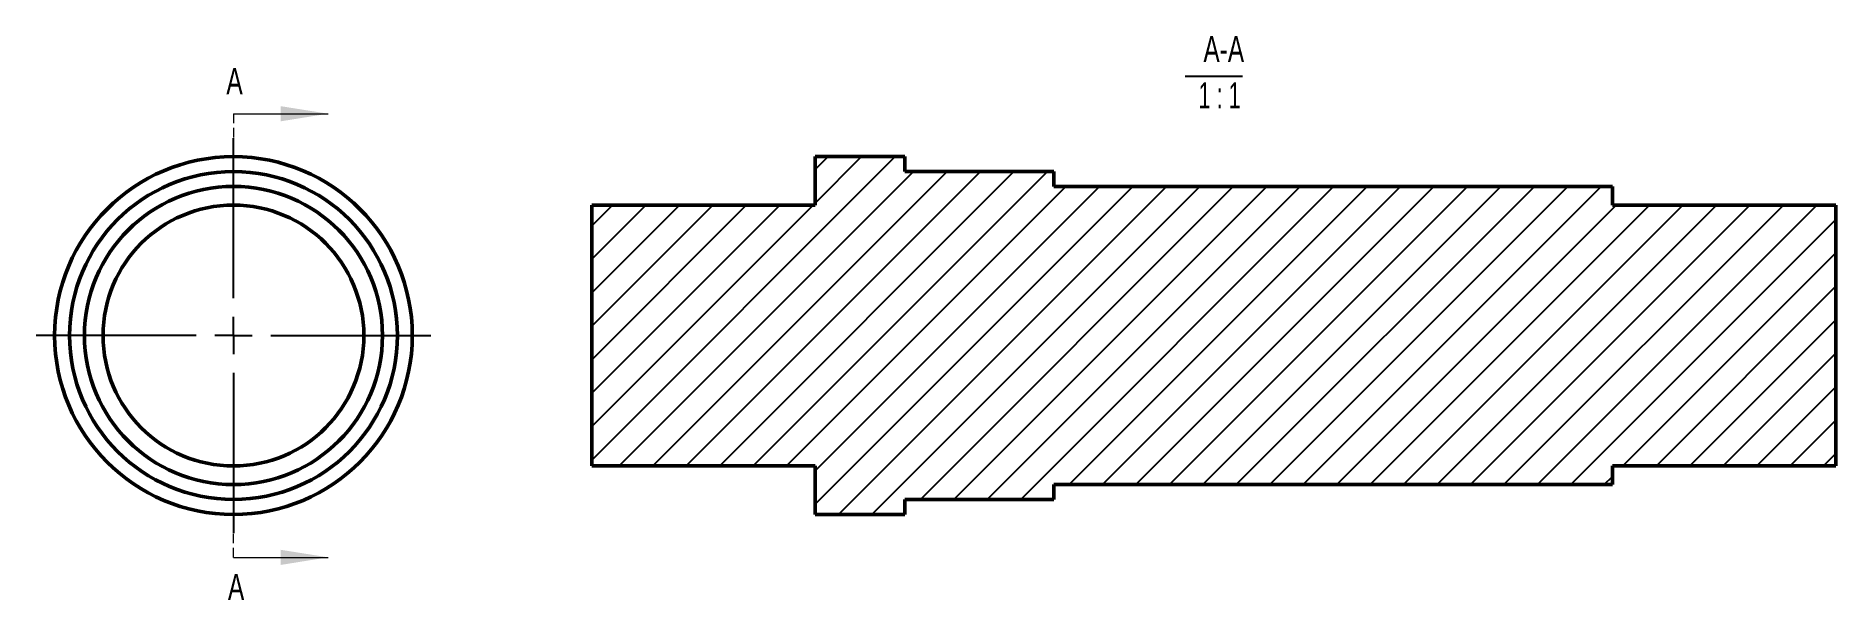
# Model space of a CAD drawing. Header units: millimetres. Extents: x 90 to 331, y 132 to 208.
import ezdxf

# ---------------------------------------------------------------- set-up
doc = ezdxf.new("R2010")
doc.units = ezdxf.units.MM
doc.linetypes.add('HIDDEN', pattern=[1.905, 1.27, -0.635])
doc.layers.add('10', color=7, linetype='Continuous')
doc.layers.add('剖面线层', color=2, linetype='Continuous', lineweight=25)
doc.layers.add('轮廓实线层', color=7, linetype='Continuous', lineweight=50)
doc.styles.add('SLDTEXTSTYLE4', font='TXT', dxfattribs={"width": 0.7})
doc.styles.add('SLDTEXTSTYLE5', font='TXT', dxfattribs={"width": 0.62})

# ---------------------------------------------------------------- blocks, each defined once
blk = doc.blocks.new('SW_CENTERMARKSYMBOL_0')
at = {"layer": '10', "color": 0}
for p, q in [((0, 5), (0, 26.5)), ((0, 0), (0, 2.5)), ((-5, 0), (-26.5, 0)), ((0, 0), (-2.5, 0)), ((0, 0), (0, -2.5)), ((0, 0), (2.5, 0)), ((5, 0), (26.5, 0)), ((0, -5), (0, -26.5))]:
    blk.add_line(p, q, dxfattribs=at)
blk = doc.blocks.new('SW_NOTE_0')
at = {"layer": '10', "color": 0}
blk.add_line((-1.23, -0.86), (6.45, -0.86), dxfattribs=at)
at = {"layer": '10', "color": 0, "char_height": 3.5, "attachment_point": 2}
for s, insert, style in [('A-A', (3.94, 4.51), 'SLDTEXTSTYLE4'), ('1 : 1', (3.37, -1.7), 'SLDTEXTSTYLE5')]:
    blk.add_mtext(s, dxfattribs=dict(at, insert=insert, style=style))

msp = doc.modelspace()

# ---------------------------------------------------------------- hatches: boundary and pattern name
at = {"layer": '剖面线层'}
h = msp.add_hatch(dxfattribs=at)
h.set_pattern_fill('ANSI31', color=256)
h.paths.add_polyline_path([(331.15, 184.89), (301.15, 184.89), (301.15, 187.39), (226.15, 187.39), (226.15, 189.39), (206.15, 189.39), (206.15, 191.39), (194.15, 191.39), (194.15, 184.89), (164.15, 184.89), (164.15, 149.89), (194.15, 149.89), (194.15, 143.39), (206.15, 143.39), (206.15, 145.39), (226.15, 145.39), (226.15, 147.39), (301.15, 147.39), (301.15, 149.89), (331.15, 149.89)])

# ---------------------------------------------------------------- linework, layer by layer
at = {"color": 7, "linetype": 'HIDDEN', "lineweight": 18}
for p, q in [((116.06, 197.15), (116.06, 190.8)), ((116.06, 137.63), (116.06, 143.98))]:
    msp.add_line(p, q, dxfattribs=at)
at = {"color": 7, "linetype": 'Continuous', "lineweight": 18}
for p, q in [((116.06, 197.15), (128.76, 197.15)), ((116.06, 137.63), (128.76, 137.63))]:
    msp.add_line(p, q, dxfattribs=at)
at = {"color": 7, "linetype": 'Continuous', "lineweight": 25}
for p, q in [((194.15, 184.89), (194.15, 191.39)), ((206.15, 191.39), (194.15, 191.39)), ((206.15, 189.39), (206.15, 191.39)), ((226.15, 189.39), (206.15, 189.39)), ((226.15, 187.39), (226.15, 189.39)), ((301.15, 187.39), (226.15, 187.39)), ((301.15, 184.89), (301.15, 187.39)), ((164.15, 149.89), (164.15, 184.89)), ((194.15, 184.89), (164.15, 184.89)), ((331.15, 184.89), (301.15, 184.89)), ((331.15, 149.89), (331.15, 184.89)), ((164.15, 149.89), (194.15, 149.89)), ((194.15, 143.39), (194.15, 149.89)), ((301.15, 149.89), (331.15, 149.89)), ((301.15, 147.39), (301.15, 149.89)), ((226.15, 147.39), (301.15, 147.39)), ((226.15, 145.39), (226.15, 147.39)), ((206.15, 145.39), (226.15, 145.39)), ((206.15, 143.39), (206.15, 145.39)), ((194.15, 143.39), (206.15, 143.39))]:
    msp.add_line(p, q, dxfattribs=at)
at = {"color": 7, "linetype": 'Continuous', "lineweight": 18}
for points in [[(128.76, 197.15), (122.41, 196.13), (122.41, 198.16)], [(128.76, 137.63), (122.41, 136.61), (122.41, 138.64)]]:
    msp.add_solid(points, dxfattribs=at)
at = {"layer": '轮廓实线层'}
for p, q in [((206.15, 191.39), (194.15, 191.39)), ((194.15, 191.39), (194.15, 184.89)), ((206.15, 189.39), (206.15, 191.39)), ((226.15, 189.39), (206.15, 189.39)), ((226.15, 187.39), (226.15, 189.39)), ((301.15, 187.39), (226.15, 187.39)), ((301.15, 184.89), (301.15, 187.39)), ((164.15, 184.89), (164.15, 149.89)), ((194.15, 184.89), (164.15, 184.89)), ((331.15, 184.89), (301.15, 184.89)), ((331.15, 149.89), (331.15, 184.89)), ((164.15, 149.89), (194.15, 149.89)), ((194.15, 149.89), (194.15, 143.39)), ((301.15, 147.39), (301.15, 149.89)), ((301.15, 149.89), (331.15, 149.89)), ((226.15, 145.39), (226.15, 147.39)), ((226.15, 147.39), (301.15, 147.39)), ((206.15, 143.39), (206.15, 145.39)), ((206.15, 145.39), (226.15, 145.39)), ((194.15, 143.39), (206.15, 143.39))]:
    msp.add_line(p, q, dxfattribs=at)
for radius in [24, 22, 20, 17.5]:
    msp.add_circle((116.06, 167.39), radius, dxfattribs=at)

# ---------------------------------------------------------------- block references
at = {"layer": '10'}
for name, p in [('SW_NOTE_0', (245.04, 203.06)), ('SW_CENTERMARKSYMBOL_0', (116.06, 167.39))]:
    msp.add_blockref(name, p, dxfattribs=at)

# ---------------------------------------------------------------- texts
at = {"layer": '轮廓实线层', "color": 7, "linetype": 'Continuous', "char_height": 3.5, "attachment_point": 1, "style": 'SLDTEXTSTYLE4'}
for insert in [(115.11, 203.27), (115.32, 135.41)]:
    msp.add_mtext('A', dxfattribs=dict(at, insert=insert))

doc.saveas('drawing.dxf')
